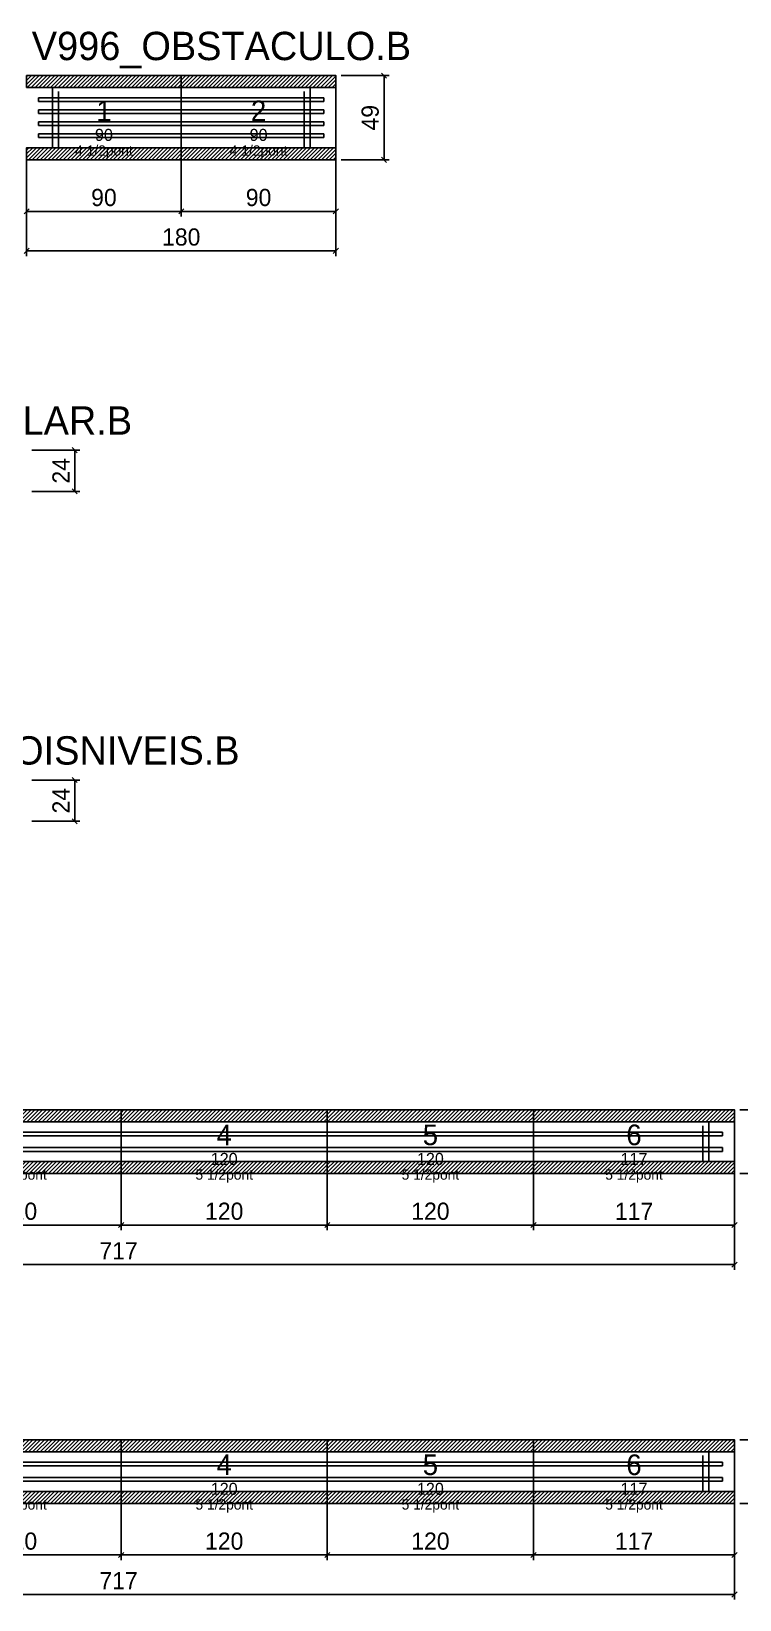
# Model space of a CAD drawing. Extents: x -72 to 3070, y -7480 to 1250.
# Drawn here: x 501 to 913, y -880 to 33 of the extents above; entities that cross this region are included whole.
import ezdxf
from ezdxf.enums import TextEntityAlignment as Align

# ---------------------------------------------------------------- set-up
doc = ezdxf.new("R2010")
doc.units = 0
for name, color, linetype in [('5', 5, 'Continuous'), ('COTA', 241, 'Continuous'), ('NOMENCLATURA', 7, 'Continuous'), ('Painéis', 200, 'Continuous'), ('SARR_2.2x7', 40, 'Continuous'), ('SARR_3.5x7', 81, 'Continuous'), ('SCO-___-LAJ', 224, 'Continuous'), ('texto', 7, 'Continuous')]:
    doc.layers.add(name, color=color, linetype=linetype)
doc.dimstyles.new('PAINEL', dxfattribs={"dimtxt": 10, "dimasz": 3, "dimexe": 3, "dimexo": 3, "dimgap": 3, "dimtad": 1, "dimblk": 'OBLIQUE', "dimblk1": 'OBLIQUE', "dimcen": 2.5, "dimclrd": 4, "dimclre": 4, "dimclrt": 240, "dimazin": 3, "dimtfac": 1, "dimtmove": 0, "dimatfit": 3})

# ---------------------------------------------------------------- blocks, each defined once
blk = doc.blocks.new('_OBLIQUE')
at = {"color": 0, "linetype": 'BYBLOCK'}
blk.add_line((-0.5, -0.5), (0.5, 0.5), dxfattribs=at)

msp = doc.modelspace()

# ---------------------------------------------------------------- hatches: boundary and pattern name
at = {"layer": 'COTA'}
h = msp.add_hatch(dxfattribs=at)
h.set_pattern_fill('ANSI31', scale=0.5)
h.paths.add_polyline_path([(498, 0), (588, 0), (588, 7), (498, 7)])
h = msp.add_hatch(dxfattribs=at)
h.set_pattern_fill('ANSI31', scale=0.5)
h.paths.add_polyline_path([(588, 0), (678, 0), (678, 7), (588, 7)])
h = msp.add_hatch(dxfattribs=at)
h.set_pattern_fill('ANSI31', scale=0.5)
h.paths.add_polyline_path([(498, -42), (588, -42), (588, -35), (498, -35)])
h = msp.add_hatch(dxfattribs=at)
h.set_pattern_fill('ANSI31', scale=0.5)
h.paths.add_polyline_path([(588, -42), (678, -42), (678, -35), (588, -35)])
h = msp.add_hatch(dxfattribs=at)
h.set_pattern_fill('ANSI31', scale=0.5)
h.paths.add_polyline_path([(433, -602), (553, -602), (553, -595), (433, -595)])
h = msp.add_hatch(dxfattribs=at)
h.set_pattern_fill('ANSI31', scale=0.5)
h.paths.add_polyline_path([(553, -602), (673, -602), (673, -595), (553, -595)])
h = msp.add_hatch(dxfattribs=at)
h.set_pattern_fill('ANSI31', scale=0.5)
h.paths.add_polyline_path([(673, -602), (793, -602), (793, -595), (673, -595)])
h = msp.add_hatch(dxfattribs=at)
h.set_pattern_fill('ANSI31', scale=0.5)
h.paths.add_polyline_path([(793, -602), (910, -602), (910, -595), (793, -595)])
h = msp.add_hatch(dxfattribs=at)
h.set_pattern_fill('ANSI31', scale=0.5)
h.paths.add_polyline_path([(433, -632), (553, -632), (553, -625), (433, -625)])
h = msp.add_hatch(dxfattribs=at)
h.set_pattern_fill('ANSI31', scale=0.5)
h.paths.add_polyline_path([(553, -632), (673, -632), (673, -625), (553, -625)])
h = msp.add_hatch(dxfattribs=at)
h.set_pattern_fill('ANSI31', scale=0.5)
h.paths.add_polyline_path([(673, -632), (793, -632), (793, -625), (673, -625)])
h = msp.add_hatch(dxfattribs=at)
h.set_pattern_fill('ANSI31', scale=0.5)
h.paths.add_polyline_path([(793, -632), (910, -632), (910, -625), (793, -625)])
h = msp.add_hatch(dxfattribs=at)
h.set_pattern_fill('ANSI31', scale=0.5)
h.paths.add_polyline_path([(433, -794), (553, -794), (553, -787), (433, -787)])
h = msp.add_hatch(dxfattribs=at)
h.set_pattern_fill('ANSI31', scale=0.5)
h.paths.add_polyline_path([(553, -794), (673, -794), (673, -787), (553, -787)])
h = msp.add_hatch(dxfattribs=at)
h.set_pattern_fill('ANSI31', scale=0.5)
h.paths.add_polyline_path([(673, -794), (793, -794), (793, -787), (673, -787)])
h = msp.add_hatch(dxfattribs=at)
h.set_pattern_fill('ANSI31', scale=0.5)
h.paths.add_polyline_path([(793, -794), (910, -794), (910, -787), (793, -787)])
h = msp.add_hatch(dxfattribs=at)
h.set_pattern_fill('ANSI31', scale=0.5)
h.paths.add_polyline_path([(433, -824), (553, -824), (553, -817), (433, -817)])
h = msp.add_hatch(dxfattribs=at)
h.set_pattern_fill('ANSI31', scale=0.5)
h.paths.add_polyline_path([(553, -824), (673, -824), (673, -817), (553, -817)])
h = msp.add_hatch(dxfattribs=at)
h.set_pattern_fill('ANSI31', scale=0.5)
h.paths.add_polyline_path([(673, -824), (793, -824), (793, -817), (673, -817)])
h = msp.add_hatch(dxfattribs=at)
h.set_pattern_fill('ANSI31', scale=0.5)
h.paths.add_polyline_path([(793, -824), (910, -824), (910, -817), (793, -817)])

# ---------------------------------------------------------------- linework, layer by layer
at = {"layer": 'Painéis'}
for p, q in [((498, 0), (588, 0)), ((588, -35), (588, 0)), ((588, -35), (588, 0)), ((588, 0), (678, 0)), ((588, -35), (588, 0)), ((678, -35), (678, 0)), ((498, -35), (588, -35)), ((588, -35), (678, -35)), ((433, -602), (553, -602)), ((553, -625), (553, -602)), ((553, -625), (553, -602)), ((553, -602), (673, -602)), ((553, -625), (553, -602)), ((673, -625), (673, -602)), ((673, -625), (673, -602)), ((673, -602), (793, -602)), ((673, -625), (673, -602)), ((793, -625), (793, -602)), ((793, -625), (793, -602)), ((793, -602), (910, -602)), ((793, -625), (793, -602)), ((910, -625), (910, -602)), ((433, -625), (553, -625)), ((553, -625), (673, -625)), ((673, -625), (793, -625)), ((793, -625), (910, -625)), ((433, -794), (553, -794)), ((553, -817), (553, -794)), ((553, -817), (553, -794)), ((553, -794), (673, -794)), ((553, -817), (553, -794)), ((673, -817), (673, -794)), ((673, -817), (673, -794)), ((673, -794), (793, -794)), ((673, -817), (673, -794)), ((793, -817), (793, -794)), ((793, -817), (793, -794)), ((793, -794), (910, -794)), ((793, -817), (793, -794)), ((910, -817), (910, -794)), ((433, -817), (553, -817)), ((553, -817), (673, -817)), ((673, -817), (793, -817)), ((793, -817), (910, -817))]:
    msp.add_line(p, q, dxfattribs=at)
at = {"layer": 'SARR_2.2x7'}
for p, q in [((505, -5.9), (588, -5.9)), ((505, -8.1), (505, -5.9)), ((505, -8.1), (588, -8.1)), ((588, -8.1), (588, -5.9)), ((588, -5.9), (671, -5.9)), ((588, -8.1), (588, -5.9)), ((588, -8.1), (671, -8.1)), ((671, -8.1), (671, -5.9)), ((505, -12.9), (588, -12.9)), ((505, -15.1), (505, -12.9)), ((505, -15.1), (588, -15.1)), ((588, -15.1), (588, -12.9)), ((588, -12.9), (671, -12.9)), ((588, -15.1), (588, -12.9)), ((588, -15.1), (671, -15.1)), ((671, -15.1), (671, -12.9)), ((505, -19.9), (588, -19.9)), ((505, -22.1), (505, -19.9)), ((505, -22.1), (588, -22.1)), ((505, -26.9), (588, -26.9)), ((505, -29.1), (505, -26.9)), ((588, -22.1), (588, -19.9)), ((588, -19.9), (671, -19.9)), ((588, -22.1), (588, -19.9)), ((588, -22.1), (671, -22.1)), ((588, -29.1), (588, -26.9)), ((588, -26.9), (671, -26.9)), ((588, -29.1), (588, -26.9)), ((671, -22.1), (671, -19.9)), ((671, -29.1), (671, -26.9)), ((505, -29.1), (588, -29.1)), ((588, -29.1), (671, -29.1)), ((433, -607.9), (553, -607.9)), ((433, -610.1), (553, -610.1)), ((553, -610.1), (553, -607.9)), ((553, -607.9), (673, -607.9)), ((553, -610.1), (553, -607.9)), ((553, -610.1), (673, -610.1)), ((673, -610.1), (673, -607.9)), ((673, -607.9), (793, -607.9)), ((673, -610.1), (673, -607.9)), ((673, -610.1), (793, -610.1)), ((793, -610.1), (793, -607.9)), ((793, -607.9), (903, -607.9)), ((793, -610.1), (793, -607.9)), ((793, -610.1), (903, -610.1)), ((903, -610.1), (903, -607.9)), ((433, -616.9), (553, -616.9)), ((433, -619.1), (553, -619.1)), ((553, -619.1), (553, -616.9)), ((553, -616.9), (673, -616.9)), ((553, -619.1), (553, -616.9)), ((553, -619.1), (673, -619.1)), ((673, -619.1), (673, -616.9)), ((673, -616.9), (793, -616.9)), ((673, -619.1), (673, -616.9)), ((673, -619.1), (793, -619.1)), ((793, -619.1), (793, -616.9)), ((793, -616.9), (903, -616.9)), ((793, -619.1), (793, -616.9)), ((793, -619.1), (903, -619.1)), ((903, -619.1), (903, -616.9)), ((433, -799.9), (553, -799.9)), ((433, -802.1), (553, -802.1)), ((553, -802.1), (553, -799.9)), ((553, -799.9), (673, -799.9)), ((553, -802.1), (553, -799.9)), ((553, -802.1), (673, -802.1)), ((673, -802.1), (673, -799.9)), ((673, -799.9), (793, -799.9)), ((673, -802.1), (673, -799.9)), ((673, -802.1), (793, -802.1)), ((793, -802.1), (793, -799.9)), ((793, -799.9), (903, -799.9)), ((793, -802.1), (793, -799.9)), ((793, -802.1), (903, -802.1)), ((903, -802.1), (903, -799.9)), ((433, -808.9), (553, -808.9)), ((433, -811.1), (553, -811.1)), ((553, -811.1), (553, -808.9)), ((553, -808.9), (673, -808.9)), ((553, -811.1), (553, -808.9)), ((553, -811.1), (673, -811.1)), ((673, -811.1), (673, -808.9)), ((673, -808.9), (793, -808.9)), ((673, -811.1), (673, -808.9)), ((673, -811.1), (793, -811.1)), ((793, -811.1), (793, -808.9)), ((793, -808.9), (903, -808.9)), ((793, -811.1), (793, -808.9)), ((793, -811.1), (903, -811.1)), ((903, -811.1), (903, -808.9))]:
    msp.add_line(p, q, dxfattribs=at)
at = {"layer": 'SARR_3.5x7'}
for p, q in [((513, -35), (513, 0)), ((663, -35), (663, 0)), ((516.5, -35), (516.5, -2.2)), ((659.5, -35), (659.5, -2.2)), ((513, -35), (516.5, -35)), ((659.5, -35), (663, -35)), ((895, -625), (895, -602)), ((891.5, -625), (891.5, -604.2)), ((891.5, -625), (895, -625)), ((895, -817), (895, -794)), ((891.5, -817), (891.5, -796.2)), ((891.5, -817), (895, -817))]:
    msp.add_line(p, q, dxfattribs=at)
at = {"layer": 'SCO-___-LAJ'}
for points in [[(498, 0), (588, 0), (588, 7), (498, 7)], [(588, 0), (678, 0), (678, 7), (588, 7)], [(498, -42), (588, -42), (588, -35), (498, -35)], [(588, -42), (678, -42), (678, -35), (588, -35)], [(433, -602), (553, -602), (553, -595), (433, -595)], [(553, -602), (673, -602), (673, -595), (553, -595)], [(673, -602), (793, -602), (793, -595), (673, -595)], [(793, -602), (910, -602), (910, -595), (793, -595)], [(433, -632), (553, -632), (553, -625), (433, -625)], [(553, -632), (673, -632), (673, -625), (553, -625)], [(673, -632), (793, -632), (793, -625), (673, -625)], [(793, -632), (910, -632), (910, -625), (793, -625)], [(433, -794), (553, -794), (553, -787), (433, -787)], [(553, -794), (673, -794), (673, -787), (553, -787)], [(673, -794), (793, -794), (793, -787), (673, -787)], [(793, -794), (910, -794), (910, -787), (793, -787)], [(433, -824), (553, -824), (553, -817), (433, -817)], [(553, -824), (673, -824), (673, -817), (553, -817)], [(673, -824), (793, -824), (793, -817), (673, -817)], [(793, -824), (910, -824), (910, -817), (793, -817)]]:
    msp.add_lwpolyline(points, close=True, dxfattribs=at)

# ---------------------------------------------------------------- texts
at = {"layer": '5'}
for s, height, p in [('1', 12, (543, -13.5)), ('2', 12, (633, -13.5)), ('90', 7, (543, -27.5)), ('90', 7, (633, -27.5)), ('4', 12, (613, -609.5)), ('5', 12, (733, -609.5)), ('6', 12, (851.5, -609.5)), ('120', 7, (613, -623.5)), ('120', 7, (733, -623.5)), ('117', 7, (851.5, -623.5)), ('4', 12, (613, -801.5)), ('5', 12, (733, -801.5)), ('6', 12, (851.5, -801.5)), ('120', 7, (613, -815.5)), ('120', 7, (733, -815.5)), ('117', 7, (851.5, -815.5))]:
    msp.add_text(s, height=height, dxfattribs=at).set_placement(p, align=Align.MIDDLE_CENTER)
at = {"layer": 'NOMENCLATURA'}
for s, p in [('V996_OBSTACULO.B', (501, 16)), ('V997_PILAR.B', (411, -202)), ('V998_DOISNIVEIS.B', (411, -394))]:
    msp.add_text(s, height=16.5, dxfattribs=at).set_placement(p)
at = {"layer": 'texto', "char_height": 6, "attachment_point": 5}
for s, insert in [('4 1/2pont', (543, -37.5)), ('4 1/2pont', (633, -37.5)), ('5 1/2pont', (493, -633.5)), ('5 1/2pont', (613, -633.5)), ('5 1/2pont', (733, -633.5)), ('5 1/2pont', (851.5, -633.5)), ('5 1/2pont', (493, -825.5)), ('5 1/2pont', (613, -825.5)), ('5 1/2pont', (733, -825.5)), ('5 1/2pont', (851.5, -825.5))]:
    msp.add_mtext(s, dxfattribs=dict(at, insert=insert))

# ---------------------------------------------------------------- dimensions: what is measured, and where the dimension line sits
at = {"layer": 'COTA'}
for base, p1, p2 in [((706, -42), (678, -42), (678, 7)), ((526, -235), (498, -235), (498, -211)), ((526, -427), (498, -427), (498, -403)), ((938, -632), (910, -632), (910, -595)), ((938, -824), (910, -824), (910, -787))]:
    msp.add_linear_dim(base=base, p1=p1, p2=p2, angle=90, dimstyle='PAINEL', dxfattribs=at).render()
for base, p1, p2 in [((498, -72), (498, -35), (588, -35)), ((498, -95), (498, -35), (678, -35)), ((588, -72), (588, -35), (678, -35)), ((193, -685), (193, -625), (910, -625)), ((433, -662), (433, -625), (553, -625)), ((553, -662), (553, -625), (673, -625)), ((673, -662), (673, -625), (793, -625)), ((793, -662), (793, -625), (910, -625)), ((193, -877), (193, -817), (910, -817)), ((433, -854), (433, -817), (553, -817)), ((553, -854), (553, -817), (673, -817)), ((673, -854), (673, -817), (793, -817)), ((793, -854), (793, -817), (910, -817))]:
    msp.add_linear_dim(base=base, p1=p1, p2=p2, dimstyle='PAINEL', dxfattribs=at).render()

doc.saveas('drawing.dxf')
